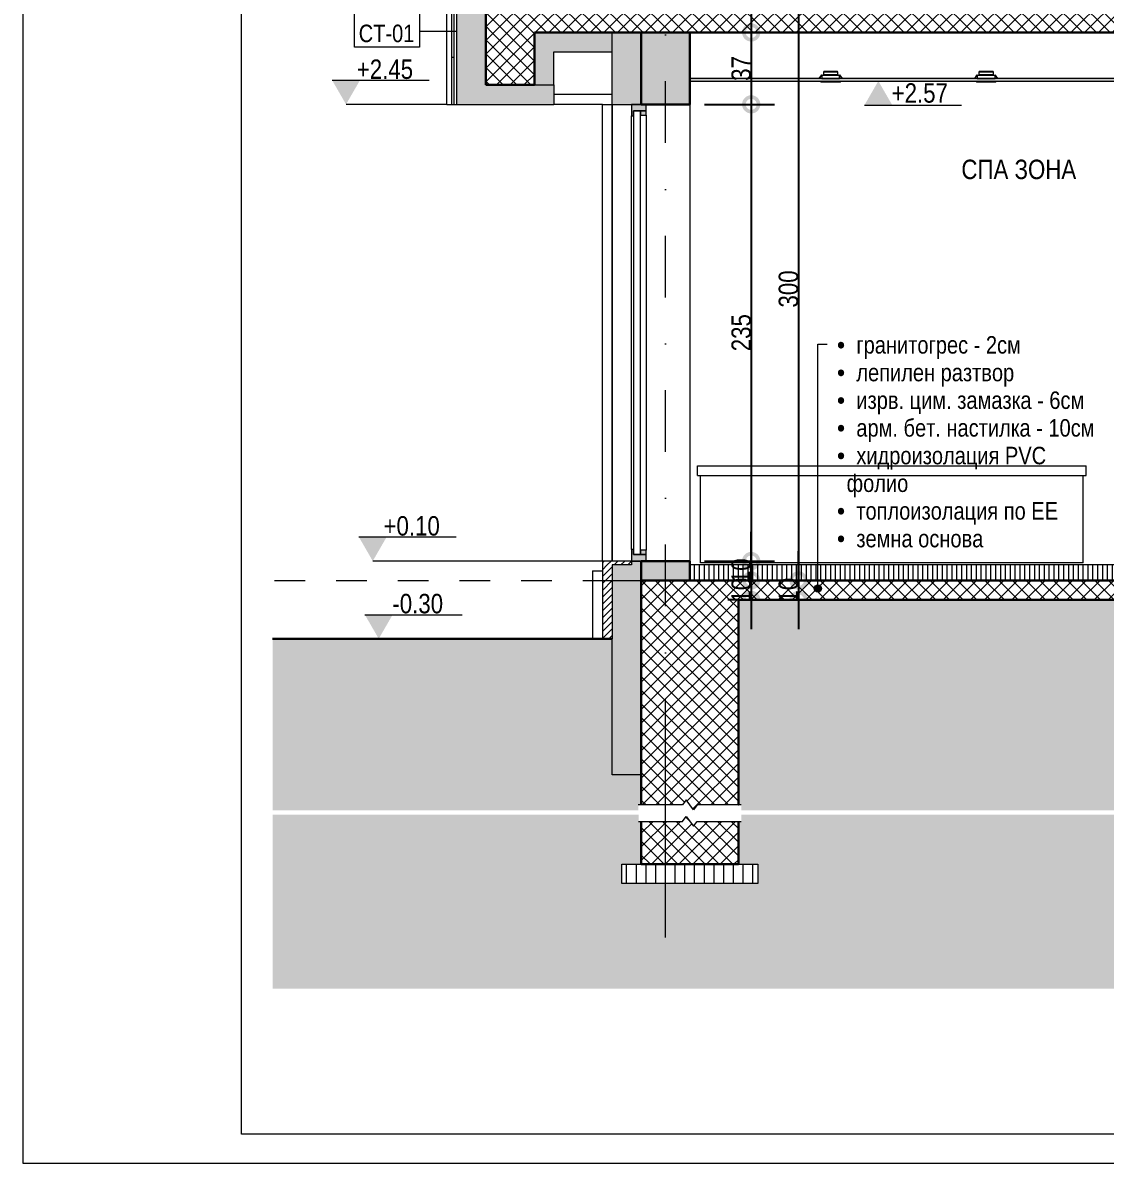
# Model space of a CAD drawing. Header units: centimetres. Extents: x 0 to 25250, y 0 to 2250.
# Drawn here: x 9250 to 9807, y 0 to 587 of the extents above; entities that cross this region are included whole.
import ezdxf

# ---------------------------------------------------------------- set-up
doc = ezdxf.new("R2010")
doc.units = ezdxf.units.CM
doc.linetypes.add('20-View-2$0$Dash', pattern=[31.75, 15.875, -15.875])
doc.linetypes.add('20-View-2$0$Dash dot', pattern=[79.375, 31.75, -23.8125, 0, -23.8125])
for name, color, linetype, lineweight in [('A-ANNO-DIMS', 7, 'Continuous', 9), ('A-ANNO-NOTE', 7, 'Continuous', 9), ('A-AREA-IDEN', 7, 'Continuous', 9), ('A-CLNG', 7, 'Continuous', 15), ('A-CLNG-PATT', 7, 'Continuous', 15), ('A-DETL', 7, 'Continuous', 9), ('A-DETL-GENF', 7, 'Continuous', 9), ('A-DETL-MBND', 7, 'Continuous', 9), ('A-FLOR', 7, 'Continuous', 9), ('A-FLOR-FNSH', 7, 'Continuous', 9), ('A-FLOR-LEVL', 7, 'Continuous', 9), ('A-FLOR-MCUT', 7, 'Continuous', 9), ('A-FLOR-PATT', 7, 'Continuous', 9), ('A-GLAZ', 7, 'Continuous', 5), ('A-GLAZ-CWMG', 7, 'Continuous', 9), ('A-WALL', 7, 'Continuous', 9), ('A-WALL-IDEN', 7, 'Continuous', 9), ('A-WALL-PATT', 7, 'Continuous', 9), ('E-LITE-EQPM', 7, 'Continuous', 9), ('G-ANNO-DIMS', 7, 'Continuous', 9), ('G-ANNO-TEXT', 7, 'Continuous', 9), ('G-ANNO-TTLB', 7, 'Continuous', 9), ('P-SANR-FIXT', 7, 'Continuous', 9), ('S-BEAM', 7, 'Continuous', 9), ('S-GRID', 7, 'Continuous', 9)]:
    doc.layers.add(name, color=color, linetype=linetype, lineweight=lineweight)
doc.styles.add('20-View-2$0$Arial Narrow', font='ARIALN.TTF', dxfattribs={"height": 10})
doc.styles.add('20-View-2$0$Arial Narrow_1', font='ARIALN.TTF', dxfattribs={"height": 10})
doc.styles.add('20-View-2$0$Arial Narrow_2', font='ARIALN.TTF', dxfattribs={"height": 9})
doc.dimstyles.new('20-View-2$0$TEC_DIM', dxfattribs={"dimscale": 30.48, "dimtxt": 10.23431, "dimasz": 0.492126, "dimexe": 0.393701, "dimexo": 0.246063, "dimgap": 0, "dimtad": 1, "dimdec": 0, "dimzin": 0, "dimdsep": 46, "dimtxsty": '20-View-2$0$Arial Narrow', "dimblk1": '20-View-2$0$_DotSmall', "dimblk2": '20-View-2$0$_DotSmall', "dimsah": 1, "dimcen": 0.09, "dimazin": 0, "dimtfac": 1, "dimtdec": 4, "dimtix": 1, "dimtmove": 0, "dimatfit": 3, "dimfxl": 1, "dimtvp": 1, "dimtolj": 1, "dimtzin": 0, "dimarcsym": 2})
pattern_1 = [(45, (10354.6182, 595.5408), (-1.767767, 1.767767), [])]
pattern_2 = [(45, (10354.618, 595.541), (-3.535534, 3.535534), []), (135, (10354.618, 595.541), (-3.535534, -3.535534), [])]
pattern_3 = [(0, (10354.618, 595.54), (19.05, 19.05), [19.05, -19.05]), (0, (10354.618, 602.685), (19.05, 19.05), [19.05, -19.05]), (0, (10354.618, 609.828), (19.05, 19.05), [19.05, -19.05]), (90, (10357, 612.21), (-19.05, 19.05), [19.05, -19.05]), (90, (10364.143, 612.21), (-19.05, 19.05), [19.05, -19.05]), (90, (10371.287, 612.21), (-19.05, 19.05), [19.05, -19.05])]

# ---------------------------------------------------------------- blocks, each defined once
blk = doc.blocks.new('TEC_ОФИЦИАЛНА РАМКА - TEC_ОФИЦИАЛНА РАМКА-2548455-СГРАДА ТИП III - ВЕРТИКАЛНИ РАЗРЕЗИ 1-1_ 2-2')
at = {"layer": 'G-ANNO-TTLB'}
for p, q in [((-15.379, 40.554), (-15.379, -4.446)), ((-13.129, -4.146), (-13.129, 40.254)), ((41.321, -4.146), (-13.129, -4.146)), ((-15.379, -4.446), (41.621, -4.446))]:
    blk.add_line(p, q, dxfattribs=at)
blk = doc.blocks.new('SINGLE - F - 180x252-2482068-2-2')
at = {"layer": 'A-GLAZ', "true_color": 0xc0c0c0}
h = blk.add_hatch(color=9, dxfattribs=at)
h.paths.add_polyline_path([(226.64, 10), (226.64, 13.4), (220.24, 13.4), (220.24, 15.9), (219.14, 15.9), (219.14, 10), (219.44, 10)])
h.paths.add_polyline_path([(219.14, 239.1), (220.24, 239.1), (220.24, 241.6), (226.64, 241.6), (226.64, 245), (219.14, 245)])
h = blk.add_hatch(color=9, dxfattribs=at)
h.paths.add_polyline_path([(226.64, 13.4), (226.64, 15.6), (223.84, 15.6), (223.84, 13.4)])
h.paths.add_polyline_path([(226.64, 239.4), (226.64, 241.6), (223.84, 241.6), (223.84, 239.4)])
at = {"layer": 'A-GLAZ'}
for p, q in [((226.64, 245), (219.14, 245)), ((219.14, 245), (219.14, 239.1)), ((220.24, 241.6), (220.24, 13.4)), ((223.84, 241.6), (220.24, 241.6)), ((220.24, 239.1), (220.24, 241.6)), ((220.24, 241.6), (226.64, 241.6)), ((223.84, 13.4), (223.84, 241.6)), ((226.64, 241.6), (223.84, 241.6)), ((223.84, 241.6), (223.84, 239.4)), ((226.64, 241.6), (226.64, 245)), ((226.64, 239.4), (226.64, 241.6)), ((219.14, 239.1), (220.24, 239.1)), ((219.14, 15.9), (219.14, 239.1)), ((223.84, 239.4), (226.64, 239.4)), ((226.64, 239.4), (226.64, 15.6)), ((220.24, 15.9), (219.14, 15.9)), ((219.14, 15.9), (219.14, 10)), ((220.24, 13.4), (220.24, 15.9)), ((220.24, 13.4), (223.84, 13.4)), ((226.64, 13.4), (220.24, 13.4)), ((226.64, 15.6), (223.84, 15.6)), ((223.84, 15.6), (223.84, 13.4)), ((223.84, 13.4), (226.64, 13.4)), ((226.64, 13.4), (226.64, 15.6)), ((226.64, 10), (226.64, 13.4)), ((219.14, 10), (226.64, 10))]:
    blk.add_line(p, q, dxfattribs=at)
blk = doc.blocks.new('Badewanne 09 - 200X200-2221334-2-2')
at = {"layer": 'P-SANR-FIXT', "color": 253, "true_color": 0xaaaaaa}
for p, q in [((253.14, 59), (453.14, 59)), ((253.14, 54), (253.14, 59)), ((453.14, 54), (453.14, 59)), ((253.14, 54), (453.14, 54)), ((254.64, 9), (254.64, 54)), ((451.64, 9), (451.64, 54)), ((451.64, 9), (254.64, 9))]:
    blk.add_line(p, q, dxfattribs=at)
blk = doc.blocks.new('Rectangular Mullion - TEC_LAMEL-2379041-2-2')
at = {"layer": 'A-GLAZ-CWMG', "color": 253, "true_color": 0xaaaaaa}
for p, q in [((204.14, 245), (209.14, 245)), ((204.14, 10), (204.14, 245)), ((209.14, 245), (209.14, 10))]:
    blk.add_line(p, q, dxfattribs=at)
blk = doc.blocks.new('TEC-BREAKLINE - M_Break Line-2501478-2-2')
at = {"layer": 'A-DETL-GENF'}
for p, q in [((245.33, -115.5), (222.59, -115.5)), ((247.24, -112.96), (245.33, -115.5)), ((251.05, -118.04), (247.24, -112.96)), ((252.95, -115.5), (251.05, -118.04)), ((275.66, -115.5), (252.95, -115.5))]:
    blk.add_line(p, q, dxfattribs=at)
blk = doc.blocks.new('TEC-BREAKLINE - M_Break Line-2501570-2-2')
at = {"layer": 'A-DETL-GENF'}
for p, q in [((245.33, -123.98), (247.24, -121.44)), ((247.24, -121.44), (251.05, -126.52)), ((222.75, -123.98), (245.33, -123.98)), ((251.05, -126.52), (252.95, -123.98)), ((252.95, -123.98), (275.62, -123.98))]:
    blk.add_line(p, q, dxfattribs=at)
blk = doc.blocks.new('Spot Elevations - ELEVATION_PROJECT-150941-2-2')
at = {"layer": 'A-ANNO-NOTE'}
blk.add_hatch(color=256, dxfattribs=at).paths.add_polyline_path([(1558.35, 312.39), (1572.66, 312.39), (1565.5, 300)])
blk.add_line((1558.35, 312.39), (1608.35, 312.39), dxfattribs=at)
blk = doc.blocks.new('20-View-2$0$_DotSmall')
at = {"color": 0, "linetype": 'ByBlock', "const_width": 0.5}
blk.add_lwpolyline([(-0.0625, 0, 1), (0.0625, 0, 1)], format="xyb", close=True, dxfattribs=at)
blk = doc.blocks.new('*D3017')
at = {"layer": 'A-ANNO-DIMS', "color": 0, "lineweight": -2, "transparency": 16777216}
for p, q in [((9520.78, 619.9), (9636.89, 619.9)), ((9624.89, 619.9), (9624.89, 581.88)), ((9620.04, 581.88), (9612.89, 581.88))]:
    blk.add_line(p, q, dxfattribs=at)
at = {"layer": 'A-ANNO-DIMS', "color": 0, "lineweight": -2, "transparency": 16777216, "xscale": 15, "yscale": 15, "zscale": 15}
for p, rotation in [((9624.89, 619.9), 90), ((9624.89, 581.88), 270)]:
    blk.add_blockref('20-View-2$0$_DotSmall', p, dxfattribs=dict(at, rotation=rotation))
at = {"layer": 'A-ANNO-DIMS', "color": 0, "transparency": 16777216, "insert": (9619.79, 600.89), "char_height": 10, "width": 15.2053, "attachment_point": 5, "rotation": 90, "style": '20-View-2$0$Arial Narrow'}
blk.add_mtext('\\A1;38', dxfattribs=at)
blk = doc.blocks.new('*D3018')
at = {"layer": 'A-ANNO-DIMS', "color": 0, "lineweight": -2, "transparency": 16777216}
for p, q in [((9620.04, 581.88), (9612.89, 581.88)), ((9624.89, 581.88), (9624.89, 544.88)), ((9600.78, 544.88), (9636.89, 544.88))]:
    blk.add_line(p, q, dxfattribs=at)
at = {"layer": 'A-ANNO-DIMS', "color": 0, "lineweight": -2, "transparency": 16777216, "xscale": 15, "yscale": 15, "zscale": 15}
for p, rotation in [((9624.89, 581.88), 90), ((9624.89, 544.88), 270)]:
    blk.add_blockref('20-View-2$0$_DotSmall', p, dxfattribs=dict(at, rotation=rotation))
at = {"layer": 'A-ANNO-DIMS', "color": 0, "transparency": 16777216, "insert": (9619.79, 563.38), "char_height": 10, "width": 15.2053, "attachment_point": 5, "rotation": 90, "style": '20-View-2$0$Arial Narrow'}
blk.add_mtext('\\A1;37', dxfattribs=at)
blk = doc.blocks.new('*D3019')
at = {"layer": 'A-ANNO-DIMS', "color": 0, "lineweight": -2, "transparency": 16777216}
for p, q in [((9600.78, 544.88), (9636.89, 544.88)), ((9624.89, 544.88), (9624.89, 309.88)), ((9600.78, 309.88), (9636.89, 309.88))]:
    blk.add_line(p, q, dxfattribs=at)
at = {"layer": 'A-ANNO-DIMS', "color": 0, "lineweight": -2, "transparency": 16777216, "xscale": 15, "yscale": 15, "zscale": 15}
for p, rotation in [((9624.89, 544.88), 90), ((9624.89, 309.88), 270)]:
    blk.add_blockref('20-View-2$0$_DotSmall', p, dxfattribs=dict(at, rotation=rotation))
at = {"layer": 'A-ANNO-DIMS', "color": 0, "transparency": 16777216, "insert": (9619.79, 427.38), "char_height": 10, "width": 22.8079, "attachment_point": 5, "rotation": 90, "style": '20-View-2$0$Arial Narrow'}
blk.add_mtext('\\A1;235', dxfattribs=at)
blk = doc.blocks.new('*D3020')
at = {"layer": 'A-ANNO-DIMS', "color": 0, "lineweight": -2, "transparency": 16777216}
for p, q in [((9624.89, 309.88), (9624.89, 324.88)), ((9600.78, 309.88), (9636.89, 309.88)), ((9624.89, 309.88), (9624.89, 299.88)), ((9620.04, 299.88), (9612.89, 299.88)), ((9624.89, 299.88), (9624.89, 284.88))]:
    blk.add_line(p, q, dxfattribs=at)
at = {"layer": 'A-ANNO-DIMS', "color": 0, "lineweight": -2, "transparency": 16777216, "xscale": 15, "yscale": 15, "zscale": 15}
for p, rotation in [((9624.89, 309.88), 270), ((9624.89, 299.88), 90)]:
    blk.add_blockref('20-View-2$0$_DotSmall', p, dxfattribs=dict(at, rotation=rotation))
at = {"layer": 'A-ANNO-DIMS', "color": 0, "transparency": 16777216, "insert": (9619.79, 304.88), "char_height": 10, "width": 15.2053, "attachment_point": 5, "rotation": 90, "style": '20-View-2$0$Arial Narrow'}
blk.add_mtext('\\A1;10', dxfattribs=at)
blk = doc.blocks.new('*D3021')
at = {"layer": 'A-ANNO-DIMS', "color": 0, "lineweight": -2, "transparency": 16777216}
for p, q in [((9624.89, 299.88), (9624.89, 314.88)), ((9620.04, 299.88), (9612.89, 299.88)), ((9624.89, 299.88), (9624.89, 289.88)), ((9620.04, 289.88), (9612.89, 289.88)), ((9624.89, 289.88), (9624.89, 274.88))]:
    blk.add_line(p, q, dxfattribs=at)
at = {"layer": 'A-ANNO-DIMS', "color": 0, "lineweight": -2, "transparency": 16777216, "xscale": 15, "yscale": 15, "zscale": 15}
for p, rotation in [((9624.89, 299.88), 270), ((9624.89, 289.88), 90)]:
    blk.add_blockref('20-View-2$0$_DotSmall', p, dxfattribs=dict(at, rotation=rotation))
at = {"layer": 'A-ANNO-DIMS', "color": 0, "transparency": 16777216, "insert": (9619.79, 294.88), "char_height": 10, "width": 15.2053, "attachment_point": 5, "rotation": 90, "style": '20-View-2$0$Arial Narrow'}
blk.add_mtext('\\A1;10', dxfattribs=at)
blk = doc.blocks.new('*D3023')
at = {"layer": 'A-ANNO-DIMS', "color": 0, "lineweight": -2, "transparency": 16777216}
for p, q in [((9644.36, 599.88), (9637.21, 599.88)), ((9649.21, 599.88), (9649.21, 299.88)), ((9644.36, 299.88), (9637.21, 299.88))]:
    blk.add_line(p, q, dxfattribs=at)
at = {"layer": 'A-ANNO-DIMS', "color": 0, "lineweight": -2, "transparency": 16777216, "xscale": 15, "yscale": 15, "zscale": 15}
for p, rotation in [((9649.21, 599.88), 90), ((9649.21, 299.88), 270)]:
    blk.add_blockref('20-View-2$0$_DotSmall', p, dxfattribs=dict(at, rotation=rotation))
at = {"layer": 'A-ANNO-DIMS', "color": 0, "transparency": 16777216, "insert": (9644.1, 449.88), "char_height": 10, "width": 22.8079, "attachment_point": 5, "rotation": 90, "style": '20-View-2$0$Arial Narrow'}
blk.add_mtext('\\A1;300', dxfattribs=at)
blk = doc.blocks.new('*D3024')
at = {"layer": 'A-ANNO-DIMS', "color": 0, "lineweight": -2, "transparency": 16777216}
for p, q in [((9649.21, 299.88), (9649.21, 314.88)), ((9644.36, 299.88), (9637.21, 299.88)), ((9649.21, 299.88), (9649.21, 289.88)), ((9644.36, 289.88), (9637.21, 289.88)), ((9649.21, 289.88), (9649.21, 274.88))]:
    blk.add_line(p, q, dxfattribs=at)
at = {"layer": 'A-ANNO-DIMS', "color": 0, "lineweight": -2, "transparency": 16777216, "xscale": 15, "yscale": 15, "zscale": 15}
for p, rotation in [((9649.21, 299.88), 270), ((9649.21, 289.88), 90)]:
    blk.add_blockref('20-View-2$0$_DotSmall', p, dxfattribs=dict(at, rotation=rotation))
at = {"layer": 'A-ANNO-DIMS', "color": 0, "transparency": 16777216, "insert": (9644.1, 294.88), "char_height": 10, "width": 15.2053, "attachment_point": 5, "rotation": 90, "style": '20-View-2$0$Arial Narrow'}
blk.add_mtext('\\A1;10', dxfattribs=at)
blk = doc.blocks.new('Spot Elevations - ELEVATION_PROJECT-V45-2-2')
at = {"layer": 'A-ANNO-NOTE'}
blk.add_hatch(color=256, dxfattribs=at).paths.add_polyline_path([(339.03, 244.61), (353.34, 244.61), (346.18, 257)])
blk.add_line((339.03, 244.61), (389.03, 244.61), dxfattribs=at)
blk = doc.blocks.new('ClearAccent-RS060B-3D - 1xLED5-36-_830 IP44-1624049-2-2')
at = {"layer": 'E-LITE-EQPM', "lineweight": 5}
for p, q in [((316.91, 260.11), (315.6, 258.25)), ((315.85, 258.25), (317.07, 260)), ((317.07, 260), (316.91, 260.11)), ((317.07, 260), (317.07, 258.32)), ((317.07, 260), (326.22, 260)), ((317.07, 258.32), (317.14, 258.25)), ((317.07, 258.32), (326.22, 258.32)), ((317.89, 260.24), (317.65, 260)), ((318.25, 262), (317.89, 261.64)), ((317.89, 261.64), (317.89, 260.24)), ((325.39, 261.64), (317.89, 261.64)), ((317.89, 260.24), (323.52, 260.24)), ((323.52, 260.24), (317.89, 260.24)), ((318.25, 262), (325.04, 262)), ((318.35, 260.24), (318.35, 260)), ((323.53, 260.24), (325.39, 260.24)), ((325.39, 260.24), (323.53, 260.24)), ((324.94, 260), (324.94, 260.24)), ((325.39, 261.64), (325.04, 262)), ((325.39, 260.24), (325.39, 261.64)), ((325.64, 260), (325.39, 260.24)), ((326.14, 258.25), (326.22, 258.32)), ((326.38, 260.11), (326.22, 260)), ((326.22, 260), (327.44, 258.25)), ((326.22, 258.32), (326.22, 260)), ((327.68, 258.25), (326.38, 260.11)), ((316.64, 257), (316.64, 256.5)), ((326.64, 256.5), (316.64, 256.5)), ((326.64, 256.5), (326.64, 257))]:
    blk.add_line(p, q, dxfattribs=at)
blk = doc.blocks.new('ClearAccent-RS060B-3D - 1xLED5-36-_830 IP44-V35-2-2')
at = {"layer": 'E-LITE-EQPM', "lineweight": 5}
for p, q in [((396.91, 260.11), (395.6, 258.25)), ((395.85, 258.25), (397.07, 260)), ((397.07, 260), (396.91, 260.11)), ((397.07, 260), (397.07, 258.32)), ((397.07, 260), (406.22, 260)), ((397.07, 258.32), (397.14, 258.25)), ((397.07, 258.32), (406.22, 258.32)), ((397.89, 260.24), (397.65, 260)), ((398.25, 262), (397.89, 261.64)), ((397.89, 261.64), (397.89, 260.24)), ((405.39, 261.64), (397.89, 261.64)), ((397.89, 260.24), (405.39, 260.24)), ((405.39, 260.24), (397.89, 260.24)), ((398.25, 262), (405.04, 262)), ((398.35, 260.24), (398.35, 260)), ((404.94, 260), (404.94, 260.24)), ((405.39, 261.64), (405.04, 262)), ((405.39, 260.24), (405.39, 261.64)), ((405.64, 260), (405.39, 260.24)), ((406.14, 258.25), (406.22, 258.32)), ((406.38, 260.11), (406.22, 260)), ((406.22, 260), (407.44, 258.25)), ((406.22, 258.32), (406.22, 260)), ((407.68, 258.25), (406.38, 260.11)), ((396.64, 257), (396.64, 256.5)), ((406.64, 256.5), (396.64, 256.5)), ((406.64, 256.5), (406.64, 257))]:
    blk.add_line(p, q, dxfattribs=at)

msp = doc.modelspace()

# ---------------------------------------------------------------- block references
at = {"layer": 'G-ANNO-TTLB', "xscale": 50, "yscale": 50, "zscale": 50}
msp.add_blockref('TEC_ОФИЦИАЛНА РАМКА - TEC_ОФИЦИАЛНА РАМКА-2548455-СГРАДА ТИП III - ВЕРТИКАЛНИ РАЗРЕЗИ 1-1_ 2-2', (10018.96, 222.31), dxfattribs=at)

# ---------------------------------------------------------------- next in the draw order: hatches: boundary and pattern name
at = {"layer": 'A-CLNG-PATT', "true_color": 0xffff80}
msp.add_hatch(color=51, dxfattribs=at).paths.add_polyline_path([(10010.78, 556.88), (10023.28, 556.88), (10023.28, 558.13), (9593.28, 558.13), (9593.28, 556.88), (9995.36, 556.88)])
at = {"layer": 'A-DETL-GENF', "true_color": 0xffff80}
msp.add_hatch(color=51, dxfattribs=at).paths.add_polyline_path([(9523.28, 554.88), (9523.28, 571.88), (9553.28, 571.88), (9553.28, 581.88), (9513.28, 581.88), (9513.28, 554.88)])
at = {"layer": 'A-DETL-GENF'}
h = msp.add_hatch(dxfattribs=at)
h.set_pattern_fill('FP2_22', color=256, style=0, pattern_type=2)
h.set_pattern_definition(pattern_3)
h.paths.add_polyline_path([(10299.45, 181.51), (10669.22, 181.51), (10669.22, 184.38), (10670.78, 184.38), (10670.78, 289.88), (10078.28, 289.88), (10078.28, 184.38), (10079.8, 184.38), (10079.8, 181.51), (10242.1, 181.51)])
h.paths.add_polyline_path([(9501.89, 181.51), (9566.72, 181.51), (9566.72, 184.38), (9568.28, 184.38), (9568.28, 199.88), (9553.28, 199.88), (9553.28, 269.88), (9378.53, 269.88), (9378.53, 181.51)])
h.paths.add_polyline_path([(11352.4, 181.51), (11352.4, 269.88), (11143.28, 269.88), (11143.28, 199.88), (11128.28, 199.88), (11128.28, 184.38), (11129.8, 184.38), (11129.8, 181.51), (11229.03, 181.51)])
h.paths.add_polyline_path([(9619.8, 181.51), (10026.72, 181.51), (10026.72, 184.38), (10028.28, 184.38), (10028.28, 289.88), (9618.28, 289.88), (9618.28, 184.38), (9619.8, 184.38), (9619.8, 181.84)])
h.paths.add_polyline_path([(11071.91, 181.51), (11076.72, 181.51), (11076.72, 184.38), (11078.28, 184.38), (11078.28, 289.88), (10720.78, 289.88), (10720.78, 184.38), (10722.3, 184.38), (10722.3, 181.51), (10982.3, 181.51)])
h = msp.add_hatch(dxfattribs=at)
h.set_pattern_fill('FP2_22', color=256, style=0, pattern_type=2)
h.set_pattern_definition(pattern_3)
h.paths.add_polyline_path([(9378.53, 89.77), (11352.4, 89.77), (11352.4, 179.3), (11129.75, 179.3), (11129.75, 175.9), (11128.28, 175.9), (11128.28, 153.9), (11138.28, 153.9), (11138.28, 143.9), (11068.28, 143.9), (11068.28, 153.9), (11078.28, 153.9), (11078.28, 175.9), (11076.89, 175.9), (11076.89, 179.3), (10722.25, 179.3), (10722.25, 175.9), (10720.78, 175.9), (10720.78, 153.9), (10730.78, 153.9), (10730.78, 143.9), (10660.78, 143.9), (10660.78, 153.9), (10670.78, 153.9), (10670.78, 175.9), (10669.39, 175.9), (10669.39, 179.3), (10079.75, 179.3), (10079.75, 175.9), (10078.28, 175.9), (10078.28, 153.9), (10088.28, 153.9), (10088.28, 143.9), (10018.28, 143.9), (10018.28, 153.9), (10028.28, 153.9), (10028.28, 175.9), (10026.89, 175.9), (10026.89, 179.3), (9619.75, 179.3), (9619.75, 175.9), (9618.28, 175.9), (9618.28, 153.9), (9628.28, 153.9), (9628.28, 143.9), (9558.28, 143.9), (9558.28, 153.9), (9568.28, 153.9), (9568.28, 175.9), (9566.89, 175.9), (9566.89, 179.3), (9378.53, 179.3), (9378.53, 106.22)])
at = {"layer": 'A-FLOR-PATT'}
h = msp.add_hatch(dxfattribs=at)
h.set_pattern_fill('FP2_21', color=256, style=0, pattern_type=2)
h.set_pattern_definition(pattern_2)
h.paths.add_polyline_path([(10365.46, 581.88), (11128.28, 581.88), (11128.28, 599.88), (9488.28, 599.88), (9488.28, 581.88), (10350.04, 581.88)])
at = {"layer": 'A-FLOR-PATT', "true_color": 0xffff80}
msp.add_hatch(color=51, dxfattribs=at).paths.add_polyline_path([(9501.89, 544.88), (9523.28, 544.88), (9523.28, 554.88), (9488.28, 554.88), (9488.28, 544.88)])
at = {"layer": 'A-FLOR-PATT', "true_color": 0x787878}
h = msp.add_hatch(dxfattribs=at)
h.set_pattern_fill('FP2_16', color=8, angle=-180, style=0, pattern_type=2)
h.set_pattern_definition([(270, (10348.2802, 307.8798), (2.5, 2e-16), [])])
h.paths.add_polyline_path([(9593.28, 299.88), (10028.28, 299.88), (10028.28, 307.88), (9593.28, 307.88)])
h.paths.add_polyline_path([(11128.28, 299.88), (11128.28, 307.88), (10708.28, 307.88), (10708.28, 299.88), (11121.09, 299.88)])
h.paths.add_polyline_path([(10053.28, 299.88), (10683.28, 299.88), (10683.28, 307.88), (10053.28, 307.88)])
at = {"layer": 'A-FLOR-PATT'}
h = msp.add_hatch(dxfattribs=at)
h.set_pattern_fill('FP2_21', color=256, style=0, pattern_type=2)
h.set_pattern_definition(pattern_2)
h.paths.add_polyline_path([(9618.28, 289.88), (11128.28, 289.88), (11128.28, 299.88), (9568.28, 299.88), (9568.28, 289.88)])
at = {"layer": 'A-FLOR-PATT', "true_color": 0x787878}
h = msp.add_hatch(dxfattribs=at)
h.set_pattern_fill('FP2_23', color=8, angle=-180, style=0, pattern_type=2)
h.set_pattern_definition([(270, (10350.78, 119.88), (5, 3e-16), [])])
h.paths.add_polyline_path([(11078.28, 143.9), (11138.28, 143.9), (11138.28, 153.9), (11068.28, 153.9), (11068.28, 143.9)])
h.paths.add_polyline_path([(9558.91, 143.9), (9628.28, 143.9), (9628.28, 153.9), (9558.28, 153.9), (9558.28, 143.9)])
h.paths.add_polyline_path([(10670.78, 143.9), (10730.78, 143.9), (10730.78, 153.9), (10660.78, 153.9), (10660.78, 143.9)])
h.paths.add_polyline_path([(10088.28, 143.9), (10088.28, 153.9), (10018.28, 153.9), (10018.28, 143.9), (10028.28, 143.9)])
at = {"layer": 'A-WALL-PATT', "true_color": 0x8b8b8b}
h = msp.add_hatch(dxfattribs=at)
h.set_pattern_fill('FP2_19', color=252, style=0, pattern_type=2)
h.set_pattern_definition([(0, (9487.29, 599.88), (16.51, 30.709), [0.8382, -15.672]), (90, (9470.78, 599.88), (-16.51, 30.709), [30.709, 0]), (90, (9472.05, 599.88), (-16.51, 30.709), [30.709, 0])])
h.paths.add_polyline_path([(9468.28, 544.88), (9473.28, 544.88), (9473.28, 619.88), (9471.28, 619.9), (9471.28, 621.88), (9473.28, 621.88), (9473.28, 864.07), (9468.28, 862.68), (9468.28, 554.88)])
at = {"layer": 'A-WALL-PATT', "lineweight": 5, "true_color": 0xffff80}
msp.add_hatch(color=51, dxfattribs=at).paths.add_polyline_path([(9488.28, 544.88), (9488.28, 619.9), (9473.28, 619.9), (9473.28, 544.88)])
h = msp.add_hatch(color=51, dxfattribs=at)
h.paths.add_polyline_path([(9553.28, 299.88), (9568.28, 299.88), (9568.28, 309.88), (9563.28, 309.88), (9563.28, 307.88), (9553.28, 307.88)])
h.paths.add_polyline_path([(9563.58, 544.88), (9568.28, 544.88), (9568.28, 581.88), (9553.28, 581.88), (9553.28, 544.88)])
at = {"layer": 'A-WALL-PATT', "true_color": 0x808080}
h = msp.add_hatch(color=8, dxfattribs=at)
h.paths.add_polyline_path([(9593.28, 299.88), (9593.28, 309.88), (9568.28, 309.88), (9568.28, 299.88)])
h.paths.add_polyline_path([(9568.28, 544.88), (9593.28, 544.88), (9593.28, 581.88), (9568.28, 581.88)])
at = {"layer": 'A-WALL-PATT', "true_color": 0x787878}
h = msp.add_hatch(dxfattribs=at)
h.set_pattern_fill('FP2_20', color=8, style=0, pattern_type=2)
h.set_pattern_definition(pattern_1)
h.paths.add_polyline_path([(9553.28, 307.88), (9563.28, 307.88), (9563.28, 309.88), (9548.28, 309.88), (9548.28, 307.88)])
h = msp.add_hatch(dxfattribs=at)
h.set_pattern_fill('FP2_20', color=8, style=0, pattern_type=2)
h.set_pattern_definition(pattern_1)
h.paths.add_polyline_path([(9553.28, 299.88), (9553.28, 307.88), (9548.28, 307.88), (9548.28, 299.88)])
h = msp.add_hatch(dxfattribs=at)
h.set_pattern_fill('FP2_20', color=8, style=0, pattern_type=2)
h.set_pattern_definition(pattern_1)
h.paths.add_polyline_path([(9552.57, 269.88), (9553.28, 269.88), (9553.28, 299.88), (9548.28, 299.88), (9548.28, 269.88)])
h.paths.add_polyline_path([(11148.28, 269.88), (11148.28, 299.88), (11143.28, 299.88), (11143.28, 269.88), (11143.99, 269.88)])
at = {"layer": 'A-WALL-PATT', "true_color": 0xffff80}
msp.add_hatch(color=51, dxfattribs=at).paths.add_polyline_path([(9553.28, 199.88), (9568.28, 199.88), (9568.28, 299.88), (9553.28, 299.88), (9553.28, 269.88)])
at = {"layer": 'A-WALL-PATT'}
h = msp.add_hatch(dxfattribs=at)
h.set_pattern_fill('FP2_21', color=256, style=0, pattern_type=2)
h.set_pattern_definition(pattern_2)
h.paths.add_polyline_path([(9595.19, 181.84), (9597.09, 184.38), (9618.28, 184.38), (9618.28, 289.88), (9568.28, 289.88), (9568.28, 184.38), (9589.47, 184.38), (9591.38, 186.92), (9593.28, 184.38)])
h = msp.add_hatch(dxfattribs=at)
h.set_pattern_fill('FP2_21', color=256, style=0, pattern_type=2)
h.set_pattern_definition(pattern_2)
h.paths.add_polyline_path([(9618.28, 153.9), (9618.28, 175.9), (9597.09, 175.9), (9595.19, 173.36), (9591.38, 178.44), (9589.47, 175.9), (9568.28, 175.9), (9568.28, 153.9), (9597.09, 153.9)])
at = {"layer": 'G-ANNO-TEXT'}
h = msp.add_hatch(color=256, dxfattribs=at)
edge = h.paths.add_edge_path()
edge.add_arc((9659.22, 295.74), 1.87, 0, 360)
at = {"layer": 'S-BEAM'}
h = msp.add_hatch(dxfattribs=at)
h.set_pattern_fill('FP2_21', color=256, style=0, pattern_type=2)
h.set_pattern_definition(pattern_2)
h.paths.add_polyline_path([(9501.89, 554.88), (9513.28, 554.88), (9513.28, 581.88), (9488.28, 581.88), (9488.28, 554.88)])

# ---------------------------------------------------------------- next in the draw order: linework, layer by layer
at = {"layer": 'A-CLNG', "lineweight": 5}
for p, q in [((10023.28, 558.13), (9593.28, 558.13)), ((9593.28, 558.13), (9593.28, 556.88)), ((9593.28, 556.88), (10023.28, 556.88))]:
    msp.add_line(p, q, dxfattribs=at)
at = {"layer": 'A-DETL', "color": 7, "lineweight": 30}
for p, q in [((9488.28, 581.88), (9488.28, 554.88)), ((9553.28, 581.88), (9513.28, 581.88)), ((9513.28, 581.88), (9513.28, 554.88)), ((9568.28, 581.88), (9593.28, 581.88)), ((9568.28, 299.88), (9568.28, 307.88)), ((9608.28, 299.88), (9568.28, 299.88)), ((9568.28, 289.88), (9568.28, 199.88)), ((9618.28, 289.88), (9618.28, 184.38)), ((10028.28, 289.88), (9618.28, 289.88)), ((9553.28, 269.88), (9378.58, 269.88)), ((9568.28, 184.38), (9568.28, 199.88)), ((9568.28, 153.9), (9568.28, 175.9)), ((9618.28, 175.9), (9618.28, 153.9)), ((9568.28, 153.9), (9618.28, 153.9))]:
    msp.add_line(p, q, dxfattribs=at)
at = {"layer": 'A-DETL-MBND'}
for p, q in [((9553.28, 571.88), (9553.28, 581.88)), ((9523.28, 554.88), (9523.28, 571.88)), ((9523.28, 571.88), (9553.28, 571.88)), ((9513.28, 554.88), (9523.28, 554.88)), ((9553.28, 199.88), (9553.28, 269.88)), ((9568.28, 199.88), (9553.28, 199.88)), ((9558.28, 143.9), (9558.28, 153.9)), ((9558.28, 153.9), (9568.28, 153.9)), ((9618.28, 153.9), (9628.28, 153.9)), ((9628.28, 153.9), (9628.28, 143.9)), ((9628.28, 143.9), (9558.28, 143.9))]:
    msp.add_line(p, q, dxfattribs=at)
at = {"layer": 'A-FLOR'}
for q in [(9548.28, 304.88), (9543.28, 299.88)]:
    msp.add_line((9543.28, 304.88), q, dxfattribs=at)
at = {"layer": 'A-FLOR-FNSH', "lineweight": 30}
for p, q in [((9488.28, 599.88), (9488.28, 581.88)), ((9593.28, 581.88), (10028.28, 581.88)), ((9593.28, 307.88), (9593.28, 299.88)), ((9568.28, 299.88), (9568.28, 289.88)), ((9593.28, 299.88), (10028.28, 299.88))]:
    msp.add_line(p, q, dxfattribs=at)
at = {"layer": 'A-FLOR-FNSH'}
for p, q in [((9513.28, 554.88), (9488.28, 554.88)), ((9523.28, 554.88), (9523.28, 544.88)), ((9488.28, 544.88), (9523.28, 544.88)), ((9929.7, 307.88), (9593.28, 307.88))]:
    msp.add_line(p, q, dxfattribs=at)
at = {"layer": 'A-FLOR-LEVL', "linetype": '20-View-2$0$Dash'}
msp.add_line((9379.47, 299.88), (11278.33, 299.88), dxfattribs=at)
at = {"layer": 'A-FLOR-MCUT'}
msp.add_line((9593.28, 299.88), (9568.28, 299.88), dxfattribs=at)
at = {"layer": 'A-WALL'}
for p, q in [((9468.28, 544.88), (9468.28, 852.87)), ((9473.28, 619.9), (9473.28, 544.88)), ((9488.28, 554.88), (9488.28, 581.88)), ((9553.28, 309.88), (9553.28, 571.88)), ((9468.28, 544.88), (9488.28, 544.88)), ((9548.28, 544.88), (9523.28, 544.88)), ((9553.28, 544.88), (9568.28, 544.88)), ((9593.28, 544.88), (9593.28, 309.88)), ((9568.28, 309.88), (9548.28, 309.88)), ((9548.28, 309.88), (9548.28, 269.88)), ((9563.28, 307.88), (9553.28, 307.88)), ((9553.28, 307.88), (9553.28, 269.88)), ((9563.28, 309.88), (9563.28, 307.88)), ((9543.28, 299.88), (9543.28, 269.88)), ((9553.28, 299.88), (9568.28, 299.88))]:
    msp.add_line(p, q, dxfattribs=at)
at = {"layer": 'A-WALL', "lineweight": 30}
for p, q in [((9568.28, 581.88), (9553.28, 581.88)), ((9568.28, 544.88), (9568.28, 581.88)), ((9593.28, 544.88), (9593.28, 581.88)), ((9568.28, 544.88), (9593.28, 544.88)), ((9593.28, 309.88), (9568.28, 309.88)), ((9568.28, 307.88), (9568.28, 309.88)), ((9593.28, 307.88), (9593.28, 309.88))]:
    msp.add_line(p, q, dxfattribs=at)
at = {"layer": 'A-WALL-IDEN'}
msp.add_line((9473.28, 582.39), (9454.11, 582.39), dxfattribs=at)
at = {"layer": 'A-WALL-IDEN', "flags": 128}
msp.add_lwpolyline([(9420.66, 593.52), (9454.11, 593.52), (9454.11, 574.32), (9420.66, 574.32)], close=True, dxfattribs=at)
at = {"layer": 'G-ANNO-DIMS'}
for p, q in [((9432.29, 544.88), (9416.36, 544.88)), ((9468.28, 544.88), (9432.29, 544.88)), ((9437.75, 309.88), (9430.11, 309.88)), ((9553.28, 309.88), (9437.75, 309.88))]:
    msp.add_line(p, q, dxfattribs=at)
at = {"layer": 'G-ANNO-TEXT'}
for p, q in [((9659.22, 421.47), (9664, 421.47)), ((9659.22, 295.74), (9659.22, 421.47))]:
    msp.add_line(p, q, dxfattribs=at)
msp.add_circle((9659.22, 295.74), 1.87, dxfattribs=at)
at = {"layer": 'S-BEAM', "lineweight": 30}
msp.add_line((9488.28, 554.88), (9513.28, 554.88), dxfattribs=at)
at = {"layer": 'S-BEAM'}
msp.add_line((9553.28, 549.88), (9523.28, 549.88), dxfattribs=at)
at = {"layer": 'S-GRID', "color": 1, "linetype": '20-View-2$0$Dash dot', "lineweight": 18, "true_color": 0xff0000}
msp.add_line((9580.78, 207.13), (9580.78, 951.97), dxfattribs=at)
at = {"layer": 'S-GRID', "color": 1, "lineweight": 18, "true_color": 0xff0000}
msp.add_line((9580.78, 116.16), (9580.78, 207.13), dxfattribs=at)

# ---------------------------------------------------------------- next in the draw order: block references
at = {"layer": 'A-ANNO-NOTE'}
msp.add_blockref('Spot Elevations - ELEVATION_PROJECT-V45-2-2', (9344.14, 299.88), dxfattribs=at)
at = {"layer": 'A-DETL-GENF'}
for name in ['TEC-BREAKLINE - M_Break Line-2501478-2-2', 'TEC-BREAKLINE - M_Break Line-2501570-2-2']:
    msp.add_blockref(name, (9344.14, 299.88), dxfattribs=at)
at = {"layer": 'A-GLAZ'}
msp.add_blockref('SINGLE - F - 180x252-2482068-2-2', (9344.14, 299.88), dxfattribs=at)
at = {"layer": 'A-GLAZ-CWMG', "color": 253, "true_color": 0xaaaaaa}
msp.add_blockref('Rectangular Mullion - TEC_LAMEL-2379041-2-2', (9344.14, 299.88), dxfattribs=at)
at = {"layer": 'E-LITE-EQPM', "lineweight": 5}
for name in ['ClearAccent-RS060B-3D - 1xLED5-36-_830 IP44-1624049-2-2', 'ClearAccent-RS060B-3D - 1xLED5-36-_830 IP44-V35-2-2']:
    msp.add_blockref(name, (9344.14, 299.88), dxfattribs=at)
at = {"layer": 'G-ANNO-DIMS'}
for p in [(7850.86, 244.88), (7864.61, 9.88), (7867.69, -30.12)]:
    msp.add_blockref('Spot Elevations - ELEVATION_PROJECT-150941-2-2', p, dxfattribs=at)
at = {"layer": 'P-SANR-FIXT', "color": 253, "true_color": 0xaaaaaa}
msp.add_blockref('Badewanne 09 - 200X200-2221334-2-2', (9344.14, 299.88), dxfattribs=at)

# ---------------------------------------------------------------- next in the draw order: texts
at = {"layer": 'A-AREA-IDEN', "insert": (9762.61, 506.28), "char_height": 10, "width": 60.2, "attachment_point": 8, "line_spacing_factor": 0.949189, "style": '20-View-2$0$Arial Narrow_1'}
msp.add_mtext('\\pt63.5,127,190.5,254,317.5,381,444.5,508,571.5,635,698.5,762,825.5,889,952.5,1016,1079.5,1143,1206.5,1270,1333.5,1397,1460.5,1524,1587.5,1651,1714.5,1778,1841.5,1905,1968.5,2032;{\\fArial Narrow|b0|i0|c204|p34;СПА ЗОНА}', dxfattribs=at)
at = {"layer": 'A-WALL-IDEN', "insert": (9437.21, 581.33), "char_height": 9, "width": 28.45, "attachment_point": 5, "line_spacing_factor": 0.949189, "style": '20-View-2$0$Arial Narrow_2'}
msp.add_mtext('\\pt25.00002,50.00004,74.99997,99.99999,125.00001,150.00003,174.99996,199.99998,225,250.00002,275.00004,299.99997,324.99999,350.00001,375.00003,399.99996,424.99998,450,475.00002,500.00004,524.99997,549.99999,575.00001,600.00003,624.99996,649.99998,675,700.00002,725.00004,749.99997,774.99999,800.00001;{\\fArial Narrow|b0|i0|c204|p34;СТ}-01', dxfattribs=at)
at = {"layer": 'G-ANNO-DIMS', "char_height": 10, "attachment_point": 1, "line_spacing_factor": 0.974696, "style": '20-View-2$0$Arial Narrow'}
for s, insert, width in [('+2.45', (9421.88, 567.97), 34.7536), ('+2.57', (9697.15, 555.75), 34.7536), ('+0.10', (9435.63, 332.97), 34.7536), ('-0.30', (9440.19, 292.97), 31.1923)]:
    msp.add_mtext(s, dxfattribs=dict(at, insert=insert, width=width))
at = {"layer": 'G-ANNO-TEXT', "insert": (9669, 425.62), "char_height": 9, "width": 136.6025, "attachment_point": 1, "line_spacing_factor": 0.949189, "style": '20-View-2$0$Arial Narrow_2'}
msp.add_mtext('\\pi-5.00004,l5.00004,t9.99999,15.00003,19.99998,25.00002,29.99997,35.00001,39.99996,45,50.00004,54.99999,60.00003,64.99998,70.00002,74.99997,80.00001,84.99996,90,95.00004,99.99999,105.00003,109.99998,115.00002,119.99997,125.00001,129.99996,135,140.00004,144.99999,150.00003,154.99998,160.00002;{\\fSymbol|b0|i0|c2|p18;·^I\\fArial Narrow|b0|i0|c204|p34;гранитогрес }- 2{\\fArial Narrow|b0|i0|c204|p34;см\\P\\fSymbol|b0|i0|c2|p18;·^I\\fArial Narrow|b0|i0|c204|p34;лепилен разтвор \\P\\fSymbol|b0|i0|c2|p18;·^I\\fArial Narrow|b0|i0|c204|p34;изрв}. {\\fArial Narrow|b0|i0|c204|p34;цим}. {\\fArial Narrow|b0|i0|c204|p34;замазка }- 6{\\fArial Narrow|b0|i0|c204|p34;см \\P\\fSymbol|b0|i0|c2|p18;·^I\\fArial Narrow|b0|i0|c204|p34;арм}. {\\fArial Narrow|b0|i0|c204|p34;бет}. {\\fArial Narrow|b0|i0|c204|p34;настилка }- 10{\\fArial Narrow|b0|i0|c204|p34;см\\P\\fSymbol|b0|i0|c2|p18;·^I\\fArial Narrow|b0|i0|c204|p34;хидроизолация }PVC \\P\\pi0,t5.00004,9.99999,15.00003,19.99998,25.00002,29.99997,35.00001,39.99996,45,50.00004,54.99999,60.00003,64.99998,70.00002,74.99997,80.00001,84.99996,90,95.00004,99.99999,105.00003,109.99998,115.00002,119.99997,125.00001,129.99996,135,140.00004,144.99999,150.00003,154.99998,160.00002;{\\fArial Narrow|b0|i0|c204|p34;фолио\\P\\pi-5.00004,t9.99999,15.00003,19.99998,25.00002,29.99997,35.00001,39.99996,45,50.00004,54.99999,60.00003,64.99998,70.00002,74.99997,80.00001,84.99996,90,95.00004,99.99999,105.00003,109.99998,115.00002,119.99997,125.00001,129.99996,135,140.00004,144.99999,150.00003,154.99998,160.00002;\\fSymbol|b0|i0|c2|p18;·^I\\fArial Narrow|b0|i0|c204|p34;топлоизолация по ЕЕ\\P\\fSymbol|b0|i0|c2|p18;·^I\\fArial Narrow|b0|i0|c204|p34;земна основа}', dxfattribs=at)

# ---------------------------------------------------------------- next in the draw order: dimensions: what is measured, and where the dimension line sits
at = {"layer": 'A-ANNO-DIMS'}
for base, p1, p2, override, picture, middle in [((9624.89, 581.88), (9513.28, 619.9), (9627.54, 581.88), {"dimpost": '<>', "dimfxl": 120.421415}, '*D3017', (9619.79, 600.89)), ((9649.21, 299.88), (9651.86, 599.88), (9651.86, 299.88), {"dimpost": '<>', "dimfxl": 300}, '*D3023', (9644.1, 449.88)), ((9624.89, 544.88), (9627.54, 581.88), (9593.28, 544.88), {"dimpost": '<>', "dimfxl": 50.428041}, '*D3018', (9619.79, 563.38)), ((9624.89, 309.88), (9593.28, 544.88), (9593.28, 309.88), {"dimpost": '<>', "dimfxl": 235}, '*D3019', (9619.79, 427.38)), ((9624.89, 299.88), (9593.28, 309.88), (9627.54, 299.88), {"dimpost": '<>', "dimfxl": 35.692959}, '*D3020', (9619.79, 304.88)), ((9624.89, 289.88), (9627.54, 299.88), (9627.54, 289.88), {"dimpost": '<>', "dimfxl": 10}, '*D3021', (9619.79, 294.88)), ((9649.21, 289.88), (9651.86, 299.88), (9651.86, 289.88), {"dimpost": '<>', "dimfxl": 10}, '*D3024', (9644.1, 294.88))]:
    dim = msp.add_linear_dim(base=base, p1=p1, p2=p2, angle=90, dimstyle='20-View-2$0$TEC_DIM', override=override, dxfattribs=at)
    dim.commit()
    dim.dimension.update_dxf_attribs({"geometry": picture, "text_midpoint": middle})

doc.saveas('drawing.dxf')
